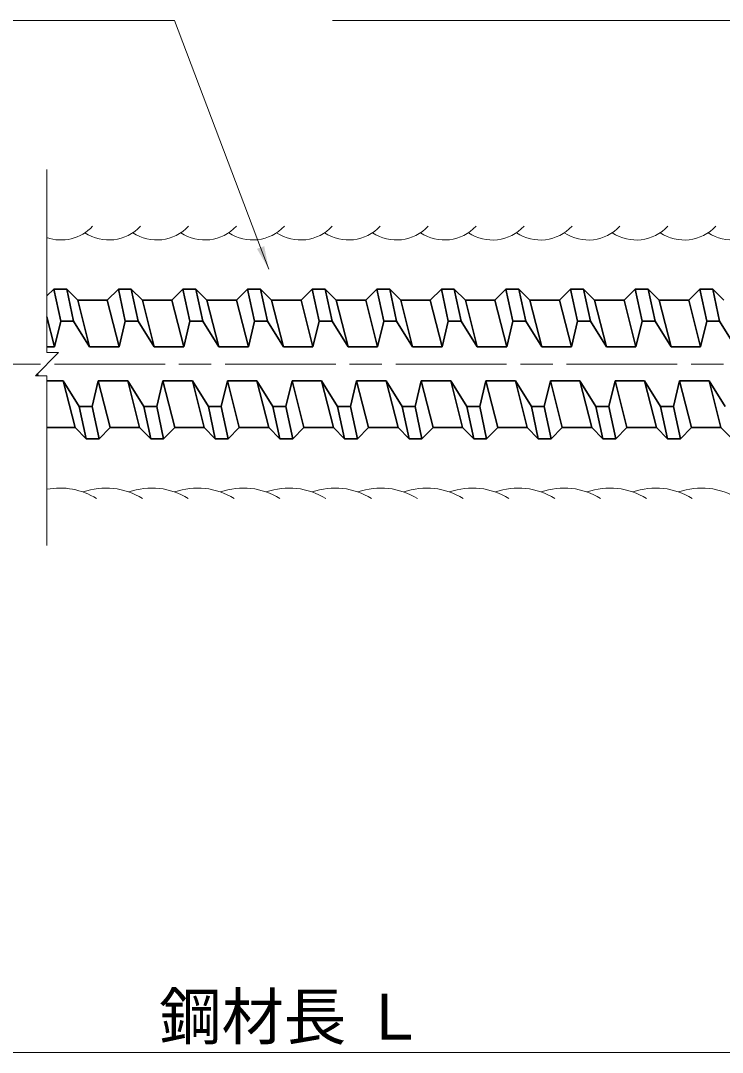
# Model space of a CAD drawing. Units: millimetres at full size, sheet at 1:2; details may follow other scales. Extents: x 2161 to 3843, y 928 to 2116.
# Drawn here: x 2967.7 to 3119.7, y 1639.4 to 1862.9 of the extents above; entities that cross this region are included whole.
import ezdxf
from ezdxf.enums import TextEntityAlignment as Align

# ---------------------------------------------------------------- set-up
doc = ezdxf.new("R2010")
doc.units = ezdxf.units.MM
doc.header["$LTSCALE"] = 2
doc.linetypes.add('CHAIN', pattern=[18.5, 12, -1.5, 3.5, -1.5])
for name, color, linetype, lineweight in [('1外形線', 7, 'Continuous', 35), ('2 細い実線', 3, 'Continuous', 20), ('4中心線', 1, 'CHAIN', 15), ('6寸法線', 4, 'Continuous', 13)]:
    doc.layers.add(name, color=color, linetype=linetype, lineweight=lineweight)
doc.styles.add('ＭＳ Ｐゴシック', font='')
doc.styles.get('ＭＳ Ｐゴシック').set_extended_font_data('MS PGothic')

# ---------------------------------------------------------------- blocks, each defined once
blk = doc.blocks.new('filled_arrow')
at = {"color": 0, "linetype": 'Continuous', "lineweight": -2}
blk.add_solid([(7.5, 1.25), (0, 0), (7.5, -1.25)], dxfattribs=at)

msp = doc.modelspace()

# ---------------------------------------------------------------- linework, layer by layer
at = {"layer": '1外形線'}
for p, q in [((2974.838, 1804.726), (2973.354, 1803.241)), ((2974.838, 1804.726), (2977.638, 1804.726)), ((2974.838, 1804.726), (2976.34, 1797.775)), ((2977.638, 1804.726), (2980.038, 1802.326)), ((2977.638, 1804.726), (2979.14, 1797.775)), ((2988.838, 1804.726), (2986.438, 1802.326)), ((2988.838, 1804.726), (2990.34, 1797.775)), ((2988.838, 1804.726), (2991.638, 1804.726)), ((2991.638, 1804.726), (2993.14, 1797.775)), ((2991.638, 1804.726), (2994.038, 1802.326)), ((3002.838, 1804.726), (3000.438, 1802.326)), ((3002.838, 1804.726), (3004.34, 1797.775)), ((3002.838, 1804.726), (3005.638, 1804.726)), ((3005.638, 1804.726), (3007.14, 1797.775)), ((3005.638, 1804.726), (3008.038, 1802.326)), ((3016.838, 1804.726), (3014.438, 1802.326)), ((3016.838, 1804.726), (3019.638, 1804.726)), ((3016.838, 1804.726), (3018.34, 1797.775)), ((3019.638, 1804.726), (3022.038, 1802.326)), ((3019.638, 1804.726), (3021.14, 1797.775)), ((3030.838, 1804.726), (3028.438, 1802.326)), ((3030.838, 1804.726), (3033.638, 1804.726)), ((3030.838, 1804.726), (3032.34, 1797.775)), ((3033.638, 1804.726), (3036.038, 1802.326)), ((3033.638, 1804.726), (3035.14, 1797.775)), ((3044.838, 1804.726), (3042.438, 1802.326)), ((3044.838, 1804.726), (3047.638, 1804.726)), ((3044.838, 1804.726), (3046.34, 1797.775)), ((3047.638, 1804.726), (3050.038, 1802.326)), ((3047.638, 1804.726), (3049.14, 1797.775)), ((3058.838, 1804.726), (3056.438, 1802.326)), ((3058.838, 1804.726), (3061.638, 1804.726)), ((3058.838, 1804.726), (3060.34, 1797.775)), ((3061.638, 1804.726), (3064.038, 1802.326)), ((3061.638, 1804.726), (3063.14, 1797.775)), ((3072.838, 1804.726), (3070.438, 1802.326)), ((3072.838, 1804.726), (3075.638, 1804.726)), ((3072.838, 1804.726), (3074.34, 1797.775)), ((3075.638, 1804.726), (3078.038, 1802.326)), ((3075.638, 1804.726), (3077.14, 1797.775)), ((3086.838, 1804.726), (3084.438, 1802.326)), ((3086.838, 1804.726), (3089.638, 1804.726)), ((3086.838, 1804.726), (3088.34, 1797.775)), ((3089.638, 1804.726), (3092.038, 1802.326)), ((3089.638, 1804.726), (3091.14, 1797.775)), ((3100.838, 1804.726), (3098.438, 1802.326)), ((3100.838, 1804.726), (3103.638, 1804.726)), ((3100.838, 1804.726), (3102.34, 1797.775)), ((3103.638, 1804.726), (3106.038, 1802.326)), ((3103.638, 1804.726), (3105.14, 1797.775)), ((3114.838, 1804.726), (3112.438, 1802.326)), ((3114.838, 1804.726), (3117.638, 1804.726)), ((3114.838, 1804.726), (3116.34, 1797.775)), ((3117.638, 1804.726), (3120.038, 1802.326)), ((3117.638, 1804.726), (3119.14, 1797.775)), ((2980.038, 1802.326), (2986.438, 1802.326)), ((2980.038, 1802.326), (2982.605, 1792.207)), ((2986.438, 1802.326), (2989.005, 1792.207)), ((2994.038, 1802.326), (2996.605, 1792.207)), ((2994.038, 1802.326), (3000.438, 1802.326)), ((3000.438, 1802.326), (3003.005, 1792.207)), ((3008.038, 1802.326), (3014.438, 1802.326)), ((3008.038, 1802.326), (3010.605, 1792.207)), ((3014.438, 1802.326), (3017.005, 1792.207)), ((3022.038, 1802.326), (3028.438, 1802.326)), ((3022.038, 1802.326), (3024.605, 1792.207)), ((3028.438, 1802.326), (3031.005, 1792.207)), ((3036.038, 1802.326), (3042.438, 1802.326)), ((3036.038, 1802.326), (3038.605, 1792.207)), ((3042.438, 1802.326), (3045.005, 1792.207)), ((3050.038, 1802.326), (3056.438, 1802.326)), ((3050.038, 1802.326), (3052.605, 1792.207)), ((3056.438, 1802.326), (3059.005, 1792.207)), ((3064.038, 1802.326), (3070.438, 1802.326)), ((3064.038, 1802.326), (3066.605, 1792.207)), ((3070.438, 1802.326), (3073.005, 1792.207)), ((3078.038, 1802.326), (3084.438, 1802.326)), ((3078.038, 1802.326), (3080.605, 1792.207)), ((3084.438, 1802.326), (3087.005, 1792.207)), ((3092.038, 1802.326), (3098.438, 1802.326)), ((3092.038, 1802.326), (3094.605, 1792.207)), ((3098.438, 1802.326), (3101.005, 1792.207)), ((3106.038, 1802.326), (3112.438, 1802.326)), ((3106.038, 1802.326), (3108.605, 1792.207)), ((3112.438, 1802.326), (3115.005, 1792.207)), ((2973.354, 1798.717), (2975.005, 1792.207)), ((2976.34, 1797.775), (2975.005, 1792.207)), ((2976.34, 1797.775), (2979.14, 1797.775)), ((2979.14, 1797.775), (2982.605, 1792.207)), ((2990.34, 1797.775), (2989.005, 1792.207)), ((2990.34, 1797.775), (2993.14, 1797.775)), ((2993.14, 1797.775), (2996.605, 1792.207)), ((3004.34, 1797.775), (3003.005, 1792.207)), ((3004.34, 1797.775), (3007.14, 1797.775)), ((3007.14, 1797.775), (3010.605, 1792.207)), ((3018.34, 1797.775), (3017.005, 1792.207)), ((3018.34, 1797.775), (3021.14, 1797.775)), ((3021.14, 1797.775), (3024.605, 1792.207)), ((3032.34, 1797.775), (3031.005, 1792.207)), ((3032.34, 1797.775), (3035.14, 1797.775)), ((3035.14, 1797.775), (3038.605, 1792.207)), ((3046.34, 1797.775), (3045.005, 1792.207)), ((3046.34, 1797.775), (3049.14, 1797.775)), ((3049.14, 1797.775), (3052.605, 1792.207)), ((3060.34, 1797.775), (3059.005, 1792.207)), ((3060.34, 1797.775), (3063.14, 1797.775)), ((3063.14, 1797.775), (3066.605, 1792.207)), ((3074.34, 1797.775), (3073.005, 1792.207)), ((3074.34, 1797.775), (3077.14, 1797.775)), ((3077.14, 1797.775), (3080.605, 1792.207)), ((3088.34, 1797.775), (3087.005, 1792.207)), ((3088.34, 1797.775), (3091.14, 1797.775)), ((3091.14, 1797.775), (3094.605, 1792.207)), ((3102.34, 1797.775), (3101.005, 1792.207)), ((3102.34, 1797.775), (3105.14, 1797.775)), ((3105.14, 1797.775), (3108.605, 1792.207)), ((3116.34, 1797.775), (3115.005, 1792.207)), ((3116.34, 1797.775), (3119.14, 1797.775)), ((3119.14, 1797.775), (3122.605, 1792.207)), ((2973.354, 1792.207), (2975.005, 1792.207)), ((2982.605, 1792.207), (2989.005, 1792.207)), ((2996.605, 1792.207), (3003.005, 1792.207)), ((3010.605, 1792.207), (3017.005, 1792.207)), ((3024.605, 1792.207), (3031.005, 1792.207)), ((3038.605, 1792.207), (3045.005, 1792.207)), ((3052.605, 1792.207), (3059.005, 1792.207)), ((3066.605, 1792.207), (3073.005, 1792.207)), ((3080.605, 1792.207), (3087.005, 1792.207)), ((3094.605, 1792.207), (3101.005, 1792.207)), ((3108.605, 1792.207), (3115.005, 1792.207)), ((2971.357, 1785.957), (2971.318, 1786.423)), ((2973.353, 1784.845), (2976.872, 1784.845)), ((2976.872, 1784.845), (2979.438, 1774.726)), ((2980.337, 1779.276), (2976.872, 1784.845)), ((2983.137, 1779.276), (2984.472, 1784.845)), ((2984.472, 1784.845), (2990.872, 1784.845)), ((2984.472, 1784.845), (2987.038, 1774.726)), ((2990.872, 1784.845), (2993.438, 1774.726)), ((2994.337, 1779.276), (2990.872, 1784.845)), ((2997.137, 1779.276), (2998.472, 1784.845)), ((2998.472, 1784.845), (3004.872, 1784.845)), ((2998.472, 1784.845), (3001.038, 1774.726)), ((3004.872, 1784.845), (3007.438, 1774.726)), ((3008.337, 1779.276), (3004.872, 1784.845)), ((3011.137, 1779.276), (3012.472, 1784.845)), ((3012.472, 1784.845), (3018.872, 1784.845)), ((3012.472, 1784.845), (3015.038, 1774.726)), ((3018.872, 1784.845), (3021.438, 1774.726)), ((3022.337, 1779.276), (3018.872, 1784.845)), ((3025.137, 1779.276), (3026.472, 1784.845)), ((3026.472, 1784.845), (3032.872, 1784.845)), ((3026.472, 1784.845), (3029.038, 1774.726)), ((3032.872, 1784.845), (3035.438, 1774.726)), ((3036.337, 1779.276), (3032.872, 1784.845)), ((3039.137, 1779.276), (3040.472, 1784.845)), ((3040.472, 1784.845), (3046.872, 1784.845)), ((3040.472, 1784.845), (3043.038, 1774.726)), ((3046.872, 1784.845), (3049.438, 1774.726)), ((3050.337, 1779.276), (3046.872, 1784.845)), ((3053.137, 1779.276), (3054.472, 1784.845)), ((3054.472, 1784.845), (3060.872, 1784.845)), ((3054.472, 1784.845), (3057.038, 1774.726)), ((3064.337, 1779.276), (3060.872, 1784.845)), ((3060.872, 1784.845), (3063.438, 1774.726)), ((3067.137, 1779.276), (3068.472, 1784.845)), ((3068.472, 1784.845), (3074.872, 1784.845)), ((3068.472, 1784.845), (3071.038, 1774.726)), ((3074.872, 1784.845), (3077.438, 1774.726)), ((3078.337, 1779.276), (3074.872, 1784.845)), ((3081.137, 1779.276), (3082.472, 1784.845)), ((3082.472, 1784.845), (3088.872, 1784.845)), ((3082.472, 1784.845), (3085.038, 1774.726)), ((3088.872, 1784.845), (3091.438, 1774.726)), ((3092.337, 1779.276), (3088.872, 1784.845)), ((3095.137, 1779.276), (3096.472, 1784.845)), ((3096.472, 1784.845), (3102.872, 1784.845)), ((3096.472, 1784.845), (3099.038, 1774.726)), ((3102.872, 1784.845), (3105.438, 1774.726)), ((3106.337, 1779.276), (3102.872, 1784.845)), ((3109.137, 1779.276), (3110.472, 1784.845)), ((3110.472, 1784.845), (3116.872, 1784.845)), ((3110.472, 1784.845), (3113.038, 1774.726)), ((3116.872, 1784.845), (3119.438, 1774.726)), ((3120.337, 1779.276), (3116.872, 1784.845)), ((2980.337, 1779.276), (2981.838, 1772.326)), ((2980.337, 1779.276), (2983.137, 1779.276)), ((2983.137, 1779.276), (2984.638, 1772.326)), ((2994.337, 1779.276), (2995.838, 1772.326)), ((2994.337, 1779.276), (2997.137, 1779.276)), ((2997.137, 1779.276), (2998.638, 1772.326)), ((3008.337, 1779.276), (3009.838, 1772.326)), ((3008.337, 1779.276), (3011.137, 1779.276)), ((3011.137, 1779.276), (3012.638, 1772.326)), ((3022.337, 1779.276), (3023.838, 1772.326)), ((3022.337, 1779.276), (3025.137, 1779.276)), ((3025.137, 1779.276), (3026.638, 1772.326)), ((3036.337, 1779.276), (3037.838, 1772.326)), ((3036.337, 1779.276), (3039.137, 1779.276)), ((3039.137, 1779.276), (3040.638, 1772.326)), ((3050.337, 1779.276), (3051.838, 1772.326)), ((3050.337, 1779.276), (3053.137, 1779.276)), ((3053.137, 1779.276), (3054.638, 1772.326)), ((3064.337, 1779.276), (3067.137, 1779.276)), ((3064.337, 1779.276), (3065.838, 1772.326)), ((3067.137, 1779.276), (3068.638, 1772.326)), ((3078.337, 1779.276), (3079.838, 1772.326)), ((3078.337, 1779.276), (3081.137, 1779.276)), ((3081.137, 1779.276), (3082.638, 1772.326)), ((3092.337, 1779.276), (3093.838, 1772.326)), ((3092.337, 1779.276), (3095.137, 1779.276)), ((3095.137, 1779.276), (3096.638, 1772.326)), ((3106.337, 1779.276), (3107.838, 1772.326)), ((3106.337, 1779.276), (3109.137, 1779.276)), ((3109.137, 1779.276), (3110.638, 1772.326)), ((2973.353, 1774.726), (2979.438, 1774.726)), ((2981.838, 1772.326), (2979.438, 1774.726)), ((2984.638, 1772.326), (2987.038, 1774.726)), ((2987.038, 1774.726), (2993.438, 1774.726)), ((2995.838, 1772.326), (2993.438, 1774.726)), ((2998.638, 1772.326), (3001.038, 1774.726)), ((3001.038, 1774.726), (3007.438, 1774.726)), ((3009.838, 1772.326), (3007.438, 1774.726)), ((3012.638, 1772.326), (3015.038, 1774.726)), ((3015.038, 1774.726), (3021.438, 1774.726)), ((3023.838, 1772.326), (3021.438, 1774.726)), ((3026.638, 1772.326), (3029.038, 1774.726)), ((3029.038, 1774.726), (3035.438, 1774.726)), ((3037.838, 1772.326), (3035.438, 1774.726)), ((3040.638, 1772.326), (3043.038, 1774.726)), ((3043.038, 1774.726), (3049.438, 1774.726)), ((3051.838, 1772.326), (3049.438, 1774.726)), ((3054.638, 1772.326), (3057.038, 1774.726)), ((3057.038, 1774.726), (3063.438, 1774.726)), ((3065.838, 1772.326), (3063.438, 1774.726)), ((3068.638, 1772.326), (3071.038, 1774.726)), ((3071.038, 1774.726), (3077.438, 1774.726)), ((3079.838, 1772.326), (3077.438, 1774.726)), ((3082.638, 1772.326), (3085.038, 1774.726)), ((3085.038, 1774.726), (3091.438, 1774.726)), ((3093.838, 1772.326), (3091.438, 1774.726)), ((3096.638, 1772.326), (3099.038, 1774.726)), ((3099.038, 1774.726), (3105.438, 1774.726)), ((3107.838, 1772.326), (3105.438, 1774.726)), ((3110.638, 1772.326), (3113.038, 1774.726)), ((3113.038, 1774.726), (3119.438, 1774.726)), ((3121.838, 1772.326), (3119.438, 1774.726)), ((2981.838, 1772.326), (2984.638, 1772.326)), ((2995.838, 1772.326), (2998.638, 1772.326)), ((3009.838, 1772.326), (3012.638, 1772.326)), ((3023.838, 1772.326), (3026.638, 1772.326)), ((3037.838, 1772.326), (3040.638, 1772.326)), ((3051.838, 1772.326), (3054.638, 1772.326)), ((3065.838, 1772.326), (3068.638, 1772.326)), ((3079.838, 1772.326), (3082.638, 1772.326)), ((3093.838, 1772.326), (3096.638, 1772.326)), ((3107.838, 1772.326), (3110.638, 1772.326))]:
    msp.add_line(p, q, dxfattribs=at)
at = {"layer": '2 細い実線'}
for p, q in [((2973.355, 1830.613), (2973.353, 1790.973)), ((2970.853, 1785.957), (2975.853, 1790.973)), ((2973.353, 1790.973), (2975.853, 1790.973)), ((2973.353, 1785.956), (2970.853, 1785.957)), ((2973.353, 1749.165), (2973.353, 1785.956))]:
    msp.add_line(p, q, dxfattribs=at)
for centre, radius, start, end in [((2976.386, 1824.716), 9.363, 250.70281, 317.16495), ((2986.776, 1824.715), 9.363, 236.29836, 317.16495), ((2997.166, 1824.715), 9.363, 236.29836, 317.16495), ((3007.556, 1824.714), 9.363, 236.29836, 317.16495), ((3017.946, 1824.714), 9.363, 236.29836, 317.16495), ((3028.336, 1824.713), 9.363, 236.29836, 317.16495), ((3038.726, 1824.713), 9.363, 236.29836, 317.16495), ((3049.116, 1824.712), 9.363, 236.29836, 317.16495), ((3059.506, 1824.712), 9.363, 236.29836, 317.16495), ((3069.896, 1824.711), 9.363, 236.29836, 317.16495), ((3080.286, 1824.711), 9.363, 236.29836, 317.16495), ((3090.676, 1824.71), 9.363, 236.29836, 317.16495), ((3101.066, 1824.71), 9.363, 236.29836, 317.16495), ((3111.456, 1824.709), 9.363, 236.29836, 317.16495), ((3121.846, 1824.71), 9.363, 236.29836, 317.16495), ((2976.196, 1746.691), 14.948, 58.00506, 100.96483), ((2986.127, 1746.692), 14.948, 58.00506, 109.39786), ((2996.057, 1746.693), 14.948, 58.00506, 109.39786), ((3005.987, 1746.693), 14.948, 58.00506, 109.39786), ((3015.917, 1746.692), 14.948, 58.00506, 109.39786), ((3025.848, 1746.693), 14.948, 58.00506, 109.39786), ((3035.777, 1746.692), 14.948, 58.00506, 109.39786), ((3045.708, 1746.693), 14.948, 58.00506, 109.39786), ((3055.638, 1746.692), 14.948, 58.00506, 109.39786), ((3065.567, 1746.691), 14.948, 58.00506, 109.39786), ((3075.498, 1746.692), 14.948, 58.00506, 109.39786), ((3085.428, 1746.691), 14.948, 58.00506, 109.39786), ((3095.358, 1746.691), 14.948, 58.00506, 109.39786), ((3105.288, 1746.691), 14.948, 58.00506, 109.39786), ((3115.218, 1746.69), 14.948, 58.00506, 109.39786)]:
    msp.add_arc(centre, radius, start, end, dxfattribs=at)
at = {"layer": '4中心線'}
msp.add_line((3738.961, 1788.479), (2352.512, 1788.479), dxfattribs=at)
at = {"layer": '6寸法線'}
msp.add_line((2375.265, 1639.437), (3683.238, 1639.437), dxfattribs=at)
for points in [[(3021.429, 1809.052), (3019.652, 1813.726), (3000.968, 1862.856), (2931.408, 1862.856)], [(3208.923, 1804.517), (3207.146, 1809.19), (3186.737, 1862.856), (3035.209, 1862.856)]]:
    msp.add_lwpolyline(points, dxfattribs=at)

# ---------------------------------------------------------------- block references
at = {"layer": '6寸法線', "xscale": 0.667, "yscale": 0.667, "rotation": 110.8}
msp.add_blockref('filled_arrow', (3021.429, 1809.052), dxfattribs=at)

# ---------------------------------------------------------------- texts
at = {"layer": '6寸法線', "style": 'ＭＳ Ｐゴシック'}
msp.add_text('鋼材長 Ｌ', height=9.897, dxfattribs=at).set_placement((3026.49, 1647.17), align=Align.MIDDLE_CENTER)

doc.saveas('drawing.dxf')
